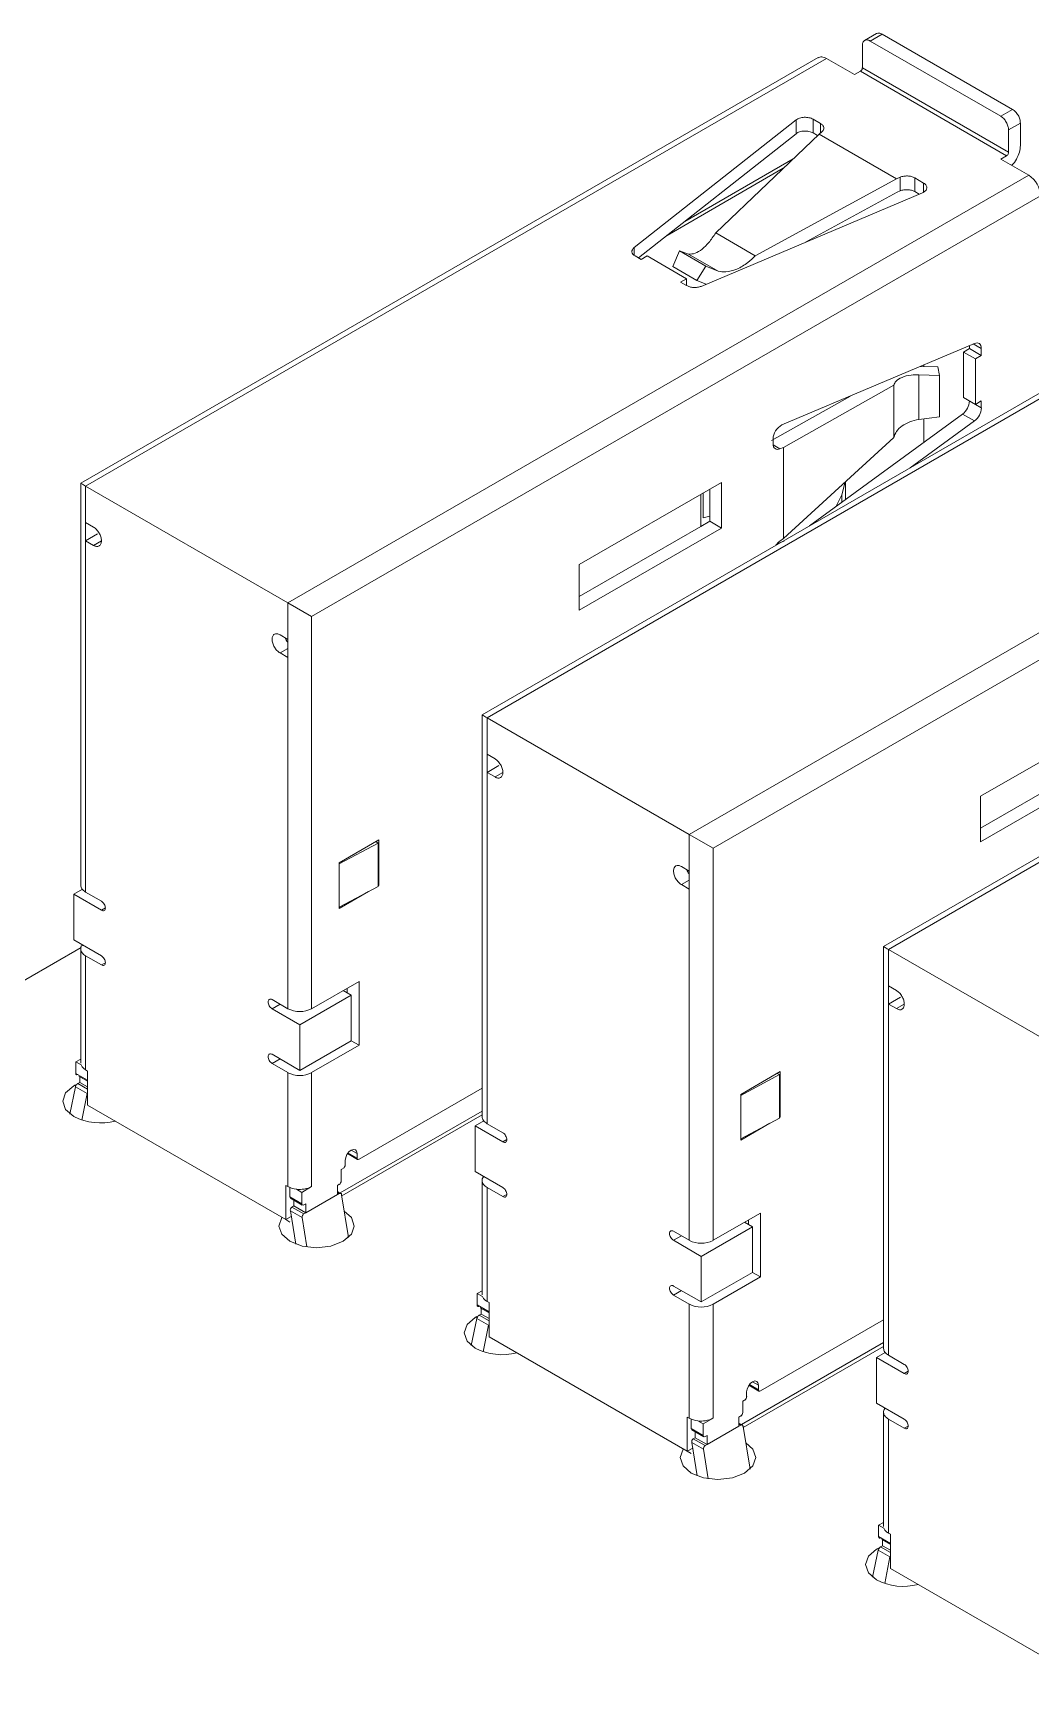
# Model space of a CAD drawing. Header units: inches. Extents: x 0.3 to 21.8, y 0.2 to 16.9.
# Drawn here: x 18.209 to 18.912, y 13.272 to 14.435 of the extents above; entities that cross this region are included whole.
import ezdxf

# ---------------------------------------------------------------- set-up
doc = ezdxf.new("R2010")
doc.units = ezdxf.units.IN
doc.header["$MEASUREMENT"] = 0

msp = doc.modelspace()

# ---------------------------------------------------------------- linework, layer by layer
at = {"color": 7, "linetype": 'Continuous', "lineweight": 0}
for p, q in [((18.803, 14.435), (18.7945, 14.4301)), ((18.8069, 14.4346), (18.7985, 14.4297)), ((18.8069, 14.4346), (18.8987, 14.3815)), ((18.793, 14.4265), (18.793, 14.4108)), ((18.8904, 14.3767), (18.7985, 14.4297)), ((18.7618, 14.418), (18.2422, 14.118)), ((18.7676, 14.4174), (18.2456, 14.116)), ((18.7874, 14.406), (18.7676, 14.4174)), ((18.793, 14.4108), (18.896, 14.3513)), ((18.7916, 14.4084), (18.7874, 14.406)), ((18.8946, 14.3489), (18.7916, 14.4084)), ((18.7582, 14.3746), (18.7635, 14.3715)), ((18.7582, 14.365), (18.7582, 14.3746)), ((18.8904, 14.3767), (18.8987, 14.3815)), ((18.6321, 14.2841), (18.7462, 14.3741)), ((18.6352, 14.2769), (18.7462, 14.3644)), ((18.7624, 14.3641), (18.6896, 14.2945)), ((18.7462, 14.3644), (18.7462, 14.3741)), ((18.7582, 14.365), (18.7613, 14.3631)), ((18.7643, 14.3656), (18.7624, 14.3641)), ((18.7624, 14.3641), (18.817, 14.3326)), ((18.7635, 14.365), (18.7635, 14.3715)), ((18.9043, 14.3719), (18.896, 14.3671)), ((18.896, 14.3513), (18.896, 14.3671)), ((18.9043, 14.3719), (18.9043, 14.3561)), ((18.7371, 14.34), (18.6553, 14.2927)), ((18.7442, 14.3467), (18.6679, 14.3026)), ((18.8904, 14.3465), (18.8946, 14.3489)), ((18.8904, 14.3465), (18.9102, 14.3351)), ((18.9102, 14.3351), (18.3882, 14.0337)), ((18.7175, 14.2784), (18.817, 14.3326)), ((18.817, 14.3326), (18.8195, 14.3337)), ((18.8195, 14.3337), (18.8195, 14.3241)), ((18.8298, 14.3333), (18.8361, 14.3296)), ((18.8298, 14.3236), (18.8298, 14.3333)), ((18.8361, 14.3232), (18.8361, 14.3296)), ((18.9185, 14.3206), (18.4049, 14.0241)), ((18.8352, 14.3227), (18.6793, 14.2568)), ((18.8175, 14.3232), (18.7528, 14.2879)), ((18.8195, 14.3241), (18.8175, 14.3232)), ((18.8298, 14.3236), (18.833, 14.3218)), ((18.6896, 14.2945), (18.7175, 14.2784)), ((18.6321, 14.2788), (18.6321, 14.2841)), ((18.664, 14.2818), (18.6595, 14.2708)), ((18.664, 14.2818), (18.6826, 14.271)), ((18.6705, 14.2794), (18.664, 14.2818)), ((18.6371, 14.2758), (18.6329, 14.2782)), ((18.6412, 14.2782), (18.6371, 14.2758)), ((18.6691, 14.2621), (18.6412, 14.2782)), ((18.6595, 14.2708), (18.6764, 14.261)), ((18.6914, 14.2674), (18.6705, 14.2794)), ((18.6764, 14.261), (18.6826, 14.271)), ((18.6826, 14.271), (18.6914, 14.2674)), ((18.6649, 14.2597), (18.6691, 14.2621)), ((18.6691, 14.2573), (18.6649, 14.2597)), ((18.6691, 14.2573), (18.6691, 14.2621)), ((18.6828, 14.2583), (18.6764, 14.261)), ((19.0446, 14.2547), (18.5251, 13.9548)), ((19.0505, 14.2541), (18.5285, 13.9527)), ((18.7363, 14.1591), (18.8719, 14.2165)), ((18.8642, 14.2105), (18.8684, 14.2129)), ((18.8684, 14.2129), (18.8684, 14.215)), ((18.8684, 14.2129), (18.8767, 14.2081)), ((18.8711, 14.2162), (18.8767, 14.2129)), ((18.8767, 14.2129), (18.8767, 14.2081)), ((18.8338, 14.2004), (18.8462, 14.2)), ((18.8362, 14.2003), (18.8362, 14.2014)), ((18.8462, 14.2), (18.8472, 14.194)), ((18.8642, 14.2105), (18.8726, 14.2057)), ((18.8642, 14.1784), (18.8642, 14.2105)), ((18.8767, 14.2081), (18.8726, 14.2057)), ((18.8726, 14.2057), (18.8726, 14.1735)), ((18.8472, 14.194), (18.8328, 14.1945)), ((18.8328, 14.1945), (18.8328, 14.163)), ((18.8472, 14.1649), (18.8472, 14.194)), ((18.7288, 14.1482), (18.7845, 14.1795)), ((18.8152, 14.1872), (18.7373, 14.1433)), ((18.8152, 14.1503), (18.8152, 14.1872)), ((18.8642, 14.1784), (18.8726, 14.1735)), ((19.193, 14.1718), (18.671, 13.8705)), ((18.7558, 14.088), (18.8636, 14.1668)), ((18.8636, 14.1668), (18.8719, 14.162)), ((18.8726, 14.1735), (18.8767, 14.176)), ((18.8726, 14.1735), (18.8767, 14.1711)), ((18.8767, 14.176), (18.8767, 14.1711)), ((19.2013, 14.1573), (18.6877, 13.8608)), ((18.8719, 14.162), (18.8267, 14.1289)), ((18.8328, 14.163), (18.8472, 14.1649)), ((18.8362, 14.1468), (18.8362, 14.1634)), ((18.73, 14.1459), (18.73, 14.1491)), ((18.7349, 14.1423), (18.7301, 14.1451)), ((18.7373, 14.1433), (18.7349, 14.1423)), ((18.7373, 14.079), (18.8152, 14.1503)), ((18.7373, 14.079), (18.7373, 14.1433)), ((18.7784, 14.1099), (18.7809, 14.1189)), ((18.781, 14.119), (18.781, 14.1064)), ((18.2422, 14.118), (18.2422, 13.8347)), ((18.2456, 14.116), (18.2456, 14.0903)), ((18.3882, 14.0337), (18.2456, 14.116)), ((18.5935, 14.0607), (18.6937, 14.1185)), ((18.6792, 14.1102), (18.6792, 14.0876)), ((18.6808, 14.0937), (18.6808, 14.1111)), ((18.6854, 14.1137), (18.6854, 14.0912)), ((18.6937, 14.1185), (18.6937, 14.0864)), ((18.7742, 14.1014), (18.7784, 14.1099)), ((18.7784, 14.1045), (18.7784, 14.1099)), ((18.2456, 14.0903), (18.2512, 14.0871)), ((18.2456, 14.0775), (18.2456, 14.0903)), ((18.5935, 14.0381), (18.6792, 14.0876)), ((18.6937, 14.0864), (18.5935, 14.0285)), ((18.6854, 14.0912), (18.6792, 14.0876)), ((18.6808, 14.0937), (18.6854, 14.0949)), ((18.6854, 14.0912), (18.6937, 14.0864)), ((19.3275, 14.0914), (18.8079, 13.7915)), ((19.3333, 14.0908), (18.8113, 13.7895)), ((18.2456, 14.0775), (18.254, 14.0823)), ((18.2456, 14.0775), (18.2456, 13.8299)), ((18.2512, 14.0742), (18.2456, 14.0775)), ((18.2568, 14.0775), (18.2512, 14.0742)), ((18.7331, 14.0756), (18.7339, 14.0758)), ((18.7339, 14.0758), (18.7379, 14.0773)), ((18.7339, 14.0758), (18.7339, 14.0754)), ((18.7349, 14.0773), (18.7373, 14.079)), ((18.5935, 14.0285), (18.5935, 14.0607)), ((18.3882, 14.0337), (18.3882, 14.008)), ((18.4049, 14.0241), (18.3882, 14.0337)), ((18.4049, 14.0241), (18.4049, 13.7476)), ((18.3826, 14.0112), (18.3882, 14.008)), ((18.3882, 14.008), (18.3882, 13.9952)), ((18.3826, 13.9984), (18.3882, 14.0016)), ((18.3882, 13.9952), (18.3826, 13.9984)), ((18.3882, 13.9952), (18.3882, 13.7476)), ((18.525, 13.9547), (18.525, 13.6714)), ((18.5285, 13.9527), (18.5285, 13.927)), ((18.671, 13.8705), (18.5285, 13.9527)), ((18.8763, 13.8974), (18.9765, 13.9552)), ((18.5285, 13.927), (18.5341, 13.9238)), ((18.5285, 13.9142), (18.5285, 13.927)), ((18.8763, 13.8749), (18.9621, 13.9244)), ((18.9765, 13.9231), (18.8763, 13.8652)), ((18.5285, 13.9142), (18.5368, 13.919)), ((18.5285, 13.9142), (18.5285, 13.6666)), ((18.5341, 13.911), (18.5285, 13.9142)), ((18.5396, 13.9142), (18.5341, 13.911)), ((18.8763, 13.8652), (18.8763, 13.8974)), ((18.4244, 13.8505), (18.4522, 13.8666)), ((18.4517, 13.8644), (18.4244, 13.8497)), ((18.4517, 13.8644), (18.4501, 13.8654)), ((18.4517, 13.8339), (18.4517, 13.8644)), ((18.4522, 13.8666), (18.4522, 13.8344)), ((18.671, 13.8705), (18.671, 13.8447)), ((18.6877, 13.8608), (18.671, 13.8705)), ((18.6877, 13.8608), (18.6877, 13.5844)), ((18.4244, 13.8497), (18.4244, 13.8505)), ((18.4244, 13.8192), (18.4244, 13.8497)), ((18.6654, 13.848), (18.671, 13.8447)), ((18.671, 13.8447), (18.671, 13.8319)), ((18.2434, 13.8318), (18.2373, 13.8283)), ((18.2373, 13.8283), (18.2373, 13.7962)), ((18.2568, 13.8171), (18.2373, 13.8283)), ((18.2456, 13.8299), (18.2568, 13.8235)), ((18.4244, 13.8192), (18.4517, 13.8339)), ((18.445, 13.8303), (18.4244, 13.8184)), ((18.4517, 13.8347), (18.4522, 13.8344)), ((18.4522, 13.8344), (18.4517, 13.8342)), ((18.6654, 13.8351), (18.671, 13.8383)), ((18.671, 13.8319), (18.6654, 13.8351)), ((18.671, 13.8319), (18.671, 13.5844)), ((18.2596, 13.8187), (18.2568, 13.8171)), ((18.4244, 13.8184), (18.4244, 13.8192)), ((18.2373, 13.7962), (18.2568, 13.7849)), ((18.2426, 13.7908), (18.025, 13.6652)), ((18.2422, 13.7898), (18.2422, 13.7093)), ((18.2456, 13.7849), (18.2456, 13.7045)), ((18.2568, 13.7785), (18.2456, 13.7849)), ((18.8079, 13.7914), (18.8079, 13.5081)), ((18.8113, 13.7895), (18.8113, 13.7637)), ((18.9539, 13.7072), (18.8113, 13.7895)), ((18.2596, 13.7801), (18.2568, 13.7785)), ((18.4049, 13.7476), (18.4383, 13.7669)), ((18.4271, 13.7605), (18.4327, 13.7573)), ((18.4299, 13.7621), (18.4299, 13.7589)), ((18.4383, 13.7669), (18.4383, 13.7219)), ((18.8113, 13.7637), (18.8169, 13.7605)), ((18.8113, 13.7509), (18.8113, 13.7637)), ((18.377, 13.7541), (18.3882, 13.7476)), ((18.3826, 13.7508), (18.377, 13.7476)), ((18.3965, 13.7364), (18.377, 13.7476)), ((18.4327, 13.7573), (18.3965, 13.7364)), ((18.4327, 13.7251), (18.4327, 13.7573)), ((18.8113, 13.7509), (18.8197, 13.7557)), ((18.8113, 13.7509), (18.8113, 13.5034)), ((18.8169, 13.7477), (18.8113, 13.7509)), ((18.8225, 13.7509), (18.8169, 13.7477)), ((18.3965, 13.7042), (18.3965, 13.7364)), ((18.3965, 13.7042), (18.4327, 13.7251)), ((18.4327, 13.7251), (18.4383, 13.7219)), ((18.2422, 13.7122), (18.2387, 13.7102)), ((18.377, 13.7155), (18.3965, 13.7042)), ((18.377, 13.7091), (18.3826, 13.7123)), ((18.4383, 13.7219), (18.4049, 13.7026)), ((18.2387, 13.7102), (18.2424, 13.708)), ((18.2387, 13.7021), (18.2387, 13.7102)), ((18.247, 13.6973), (18.2387, 13.7021)), ((18.2409, 13.7002), (18.247, 13.6966)), ((18.2415, 13.6999), (18.2415, 13.6957)), ((18.2456, 13.7045), (18.247, 13.7037)), ((18.247, 13.6796), (18.247, 13.7037)), ((18.3882, 13.7026), (18.377, 13.7091)), ((18.3882, 13.7026), (18.3882, 13.6223)), ((18.4049, 13.7026), (18.4049, 13.6223)), ((18.7072, 13.6872), (18.735, 13.7033)), ((18.7346, 13.7012), (18.7072, 13.6864)), ((18.7346, 13.7012), (18.733, 13.7021)), ((18.7346, 13.6706), (18.7346, 13.7012)), ((18.735, 13.7033), (18.735, 13.6711)), ((18.2346, 13.6734), (18.2384, 13.6927)), ((18.2384, 13.6927), (18.2467, 13.6878)), ((18.2401, 13.6949), (18.2415, 13.6957)), ((18.247, 13.6909), (18.2401, 13.6949)), ((18.247, 13.6925), (18.2415, 13.6957)), ((18.4383, 13.6415), (18.525, 13.6916)), ((18.2467, 13.6878), (18.243, 13.6691)), ((18.247, 13.6796), (18.3868, 13.599)), ((18.7072, 13.6864), (18.7072, 13.6872)), ((18.7072, 13.6559), (18.7072, 13.6864)), ((18.4249, 13.6178), (18.525, 13.6755)), ((18.4262, 13.6158), (18.525, 13.6729)), ((18.5263, 13.6686), (18.5201, 13.665)), ((18.5201, 13.665), (18.5201, 13.6329)), ((18.5396, 13.6538), (18.5201, 13.665)), ((18.5285, 13.6666), (18.5396, 13.6602)), ((18.7072, 13.6559), (18.7346, 13.6706)), ((18.7278, 13.667), (18.7072, 13.6551)), ((18.7346, 13.6714), (18.735, 13.6711)), ((18.735, 13.6711), (18.7346, 13.6709)), ((18.5424, 13.6554), (18.5396, 13.6538)), ((18.7072, 13.6551), (18.7072, 13.6559)), ((18.4302, 13.6455), (18.4373, 13.6414)), ((18.4369, 13.6424), (18.4305, 13.646)), ((18.4327, 13.648), (18.4369, 13.6456)), ((18.4369, 13.6456), (18.4369, 13.6424)), ((18.4258, 13.6343), (18.4271, 13.6351)), ((18.4258, 13.6263), (18.4258, 13.6343)), ((18.4285, 13.6375), (18.4285, 13.6407)), ((18.5201, 13.6329), (18.5396, 13.6216)), ((18.3868, 13.6231), (18.3882, 13.6223)), ((18.3868, 13.6231), (18.3868, 13.599)), ((18.3896, 13.615), (18.3896, 13.6216)), ((18.3942, 13.6204), (18.3979, 13.6182)), ((18.4049, 13.6223), (18.3979, 13.6182)), ((18.423, 13.6231), (18.4244, 13.6239)), ((18.423, 13.6166), (18.423, 13.6231)), ((18.4257, 13.6173), (18.423, 13.6189)), ((18.525, 13.6265), (18.525, 13.546)), ((18.5285, 13.6216), (18.5285, 13.5413)), ((18.5396, 13.6152), (18.5285, 13.6216)), ((18.3979, 13.6102), (18.3896, 13.615)), ((18.39, 13.6141), (18.3983, 13.6093)), ((18.391, 13.6078), (18.3924, 13.6086)), ((18.3993, 13.603), (18.391, 13.6078)), ((18.3924, 13.6086), (18.3924, 13.6128)), ((18.4007, 13.6038), (18.3924, 13.6086)), ((18.3979, 13.6182), (18.3979, 13.6102)), ((18.3993, 13.6094), (18.4007, 13.6102)), ((18.423, 13.6166), (18.4007, 13.6038)), ((18.4007, 13.6102), (18.4007, 13.6038)), ((18.423, 13.6182), (18.4244, 13.6174)), ((18.4244, 13.6174), (18.423, 13.6166)), ((18.4309, 13.5864), (18.426, 13.6165)), ((18.5424, 13.6168), (18.5396, 13.6152)), ((18.3868, 13.599), (18.3905, 13.6011)), ((18.3868, 13.599), (18.3896, 13.5973)), ((18.3937, 13.5817), (18.3899, 13.6052)), ((18.3899, 13.6052), (18.3982, 13.6004)), ((18.3982, 13.6004), (18.4016, 13.5797)), ((18.4007, 13.6038), (18.3993, 13.603)), ((18.6877, 13.5844), (18.7211, 13.6036)), ((18.71, 13.5972), (18.7156, 13.594)), ((18.7128, 13.5988), (18.7128, 13.5956)), ((18.7211, 13.6036), (18.7211, 13.5586)), ((18.6599, 13.5908), (18.671, 13.5844)), ((18.6654, 13.5876), (18.6599, 13.5844)), ((18.6794, 13.5731), (18.6599, 13.5844)), ((18.7156, 13.594), (18.6794, 13.5731)), ((18.7156, 13.5618), (18.7156, 13.594)), ((18.6794, 13.541), (18.6794, 13.5731)), ((18.6794, 13.541), (18.7156, 13.5618)), ((18.7156, 13.5618), (18.7211, 13.5586)), ((18.525, 13.5489), (18.5215, 13.5469)), ((18.6599, 13.5522), (18.6794, 13.541)), ((18.6599, 13.5458), (18.6654, 13.549)), ((18.7211, 13.5586), (18.6877, 13.5393)), ((18.5215, 13.5469), (18.5253, 13.5447)), ((18.5215, 13.5389), (18.5215, 13.5469)), ((18.5299, 13.534), (18.5215, 13.5389)), ((18.5285, 13.5413), (18.5299, 13.5405)), ((18.5299, 13.5163), (18.5299, 13.5405)), ((18.671, 13.5393), (18.6599, 13.5458)), ((18.671, 13.5393), (18.671, 13.459)), ((18.6877, 13.5393), (18.6877, 13.459)), ((18.5174, 13.5102), (18.5212, 13.5294)), ((18.5212, 13.5294), (18.5296, 13.5246)), ((18.5229, 13.5316), (18.5243, 13.5324)), ((18.5299, 13.5276), (18.5229, 13.5316)), ((18.5237, 13.5369), (18.5299, 13.5334)), ((18.5243, 13.5366), (18.5243, 13.5324)), ((18.5299, 13.5292), (18.5243, 13.5324)), ((18.7211, 13.4783), (18.8079, 13.5283)), ((18.5296, 13.5246), (18.5258, 13.5058)), ((18.5299, 13.5163), (18.6696, 13.4357)), ((18.7078, 13.4545), (18.8079, 13.5123)), ((18.709, 13.4525), (18.8079, 13.5096)), ((18.8091, 13.5053), (18.803, 13.5017)), ((18.8113, 13.5034), (18.8225, 13.4969)), ((18.803, 13.5017), (18.803, 13.4696)), ((18.8225, 13.4905), (18.803, 13.5017)), ((18.8252, 13.4921), (18.8225, 13.4905)), ((18.713, 13.4823), (18.7201, 13.4782)), ((18.7197, 13.4791), (18.7134, 13.4827)), ((18.7156, 13.4847), (18.7197, 13.4823)), ((18.7197, 13.4823), (18.7197, 13.4791)), ((18.7086, 13.471), (18.71, 13.4718)), ((18.7086, 13.463), (18.7086, 13.471)), ((18.7114, 13.4742), (18.7114, 13.4775)), ((18.803, 13.4696), (18.8225, 13.4584)), ((18.6696, 13.4598), (18.671, 13.459)), ((18.6696, 13.4598), (18.6696, 13.4357)), ((18.6724, 13.4517), (18.6724, 13.4583)), ((18.677, 13.4571), (18.6808, 13.455)), ((18.6877, 13.459), (18.6808, 13.455)), ((18.7058, 13.4598), (18.7072, 13.4606)), ((18.7058, 13.4534), (18.7058, 13.4598)), ((18.8079, 13.4632), (18.8079, 13.3828)), ((18.8113, 13.4584), (18.8113, 13.378)), ((18.8225, 13.4519), (18.8113, 13.4584)), ((18.6808, 13.4469), (18.6724, 13.4517)), ((18.6728, 13.4508), (18.6812, 13.446)), ((18.6738, 13.4445), (18.6752, 13.4453)), ((18.6822, 13.4397), (18.6738, 13.4445)), ((18.6752, 13.4453), (18.6752, 13.4495)), ((18.6835, 13.4405), (18.6752, 13.4453)), ((18.6808, 13.455), (18.6808, 13.4469)), ((18.6822, 13.4461), (18.6835, 13.4469)), ((18.7058, 13.4534), (18.6835, 13.4405)), ((18.6835, 13.4469), (18.6835, 13.4405)), ((18.7085, 13.4541), (18.7058, 13.4556)), ((18.7058, 13.455), (18.7072, 13.4542)), ((18.7072, 13.4542), (18.7058, 13.4534)), ((18.7138, 13.4232), (18.7089, 13.4532)), ((18.8252, 13.4535), (18.8225, 13.4519)), ((18.6696, 13.4357), (18.6734, 13.4378)), ((18.6696, 13.4357), (18.6724, 13.4341)), ((18.6765, 13.4185), (18.6727, 13.4419)), ((18.6727, 13.4419), (18.681, 13.4371)), ((18.681, 13.4371), (18.6844, 13.4164)), ((18.6835, 13.4405), (18.6822, 13.4397)), ((18.8079, 13.3856), (18.8044, 13.3836)), ((18.8044, 13.3836), (18.8081, 13.3815)), ((18.8044, 13.3756), (18.8044, 13.3836)), ((18.8127, 13.3707), (18.8044, 13.3756)), ((18.8113, 13.378), (18.8127, 13.3772)), ((18.8127, 13.3531), (18.8127, 13.3772)), ((18.8002, 13.3469), (18.8041, 13.3661)), ((18.8041, 13.3661), (18.8124, 13.3613)), ((18.8058, 13.3683), (18.8071, 13.3691)), ((18.8127, 13.3643), (18.8058, 13.3683)), ((18.8066, 13.3736), (18.8127, 13.3701)), ((18.8071, 13.3733), (18.8071, 13.3691)), ((18.8127, 13.3659), (18.8071, 13.3691)), ((18.8124, 13.3613), (18.8087, 13.3425)), ((18.8127, 13.3531), (18.9525, 13.2724))]:
    msp.add_line(p, q, dxfattribs=at)
at = {"color": 7, "linetype": 'Continuous', "lineweight": 0, "flags": 128}
for points in [[(18.8719, 14.2165), (18.8729, 14.2168), (18.8738, 14.2169), (18.8746, 14.2167), (18.8754, 14.2164), (18.876, 14.2158), (18.8764, 14.215), (18.8767, 14.214), (18.8767, 14.2129)], [(18.7349, 14.1423), (18.7339, 14.142), (18.733, 14.1419), (18.7321, 14.1421), (18.7314, 14.1424), (18.7308, 14.143), (18.7304, 14.1438), (18.7301, 14.1448), (18.73, 14.1459)], [(18.2386, 13.694), (18.2373, 13.6933), (18.2315, 13.6883), (18.2295, 13.6824), (18.2315, 13.6766), (18.2373, 13.6716)], [(18.4285, 13.6407), (18.4289, 13.6428), (18.4298, 13.6449), (18.4311, 13.6467), (18.4327, 13.648), (18.4343, 13.6485), (18.4357, 13.6483), (18.4366, 13.6472), (18.4369, 13.6456)], [(18.3839, 13.6006), (18.3838, 13.6004), (18.3818, 13.5945), (18.3838, 13.5887), (18.3896, 13.5837)], [(18.3896, 13.5837), (18.3982, 13.5804), (18.4084, 13.5792), (18.4185, 13.5804), (18.4271, 13.5837), (18.4329, 13.5887), (18.4349, 13.5945), (18.4329, 13.6004), (18.4279, 13.6049)], [(18.5214, 13.5307), (18.5201, 13.53), (18.5144, 13.525), (18.5123, 13.5192), (18.5144, 13.5133), (18.5201, 13.5083)], [(18.7114, 13.4775), (18.7117, 13.4795), (18.7126, 13.4816), (18.714, 13.4834), (18.7156, 13.4847), (18.7172, 13.4853), (18.7185, 13.485), (18.7194, 13.4839), (18.7197, 13.4823)], [(18.6668, 13.4373), (18.6666, 13.4371), (18.6646, 13.4313), (18.6666, 13.4254), (18.6724, 13.4204)], [(18.6724, 13.4204), (18.681, 13.4171), (18.6912, 13.4159), (18.7014, 13.4171), (18.71, 13.4204), (18.7158, 13.4254), (18.7178, 13.4313), (18.7158, 13.4371), (18.7108, 13.4416)], [(18.8043, 13.3674), (18.803, 13.3667), (18.7972, 13.3618), (18.7952, 13.3559), (18.7972, 13.35), (18.803, 13.345)]]:
    msp.add_lwpolyline(points, dxfattribs=at)
at = {"color": 7, "linetype": 'Continuous', "lineweight": 0}
for centre, radius, start, end in [((18.9004, 14.3198), 0.0182, 2.6054, 57.3945), ((18.8561, 14.1766), 0.0123, 307.261, 357.1329), ((18.8645, 14.1717), 0.0123, 307.261, 357.1329), ((18.7418, 14.1487), 0.0118, 117.7165, 177.8896), ((18.742, 14.0678), 0.0119, 127.205, 146.9097), ((18.3965, 13.7638), 0.0182, 242.6097, 297.3903), ((18.3965, 13.7187), 0.0182, 242.6097, 297.3903), ((18.2563, 13.709), 0.0419, 243.0943, 284.2552), ((18.4377, 13.6422), 0.00086, 170.7844, 309.2025), ((18.4255, 13.6377), 0.00303, 302.6056, 357.3952), ((18.3958, 13.6361), 0.0158, 241.3147, 264.2572), ((18.3966, 13.6382), 0.0179, 262.2555, 297.4925), ((18.4227, 13.6264), 0.00303, 302.6055, 357.3953), ((18.3906, 13.6149), 0.00099, 174.3808, 234.3054), ((18.3988, 13.6101), 0.00086, 170.7888, 309.2019), ((18.6794, 13.6005), 0.0182, 242.6097, 297.3902), ((18.6794, 13.5555), 0.0182, 242.6097, 297.3902), ((18.5391, 13.5457), 0.0419, 243.0931, 284.2565), ((18.7206, 13.4789), 0.00086, 170.7844, 309.2025), ((18.7084, 13.4744), 0.00303, 302.6056, 357.3952), ((18.6786, 13.4729), 0.0158, 241.3147, 264.2573), ((18.6794, 13.4749), 0.0179, 262.2557, 297.4922), ((18.7056, 13.4631), 0.00303, 302.6055, 357.3953), ((18.6734, 13.4517), 0.00099, 174.3808, 234.3054), ((18.6816, 13.4468), 0.00086, 170.7888, 309.2019), ((18.8219, 13.3824), 0.0419, 243.0931, 284.2565)]:
    msp.add_arc(centre, radius, start, end, dxfattribs=at)
for points, knots in [([(18.8069, 14.4346), (18.8061, 14.4349), (18.8047, 14.4356), (18.8035, 14.4352), (18.8029, 14.435)], [0, 0, 0, 0, 0.500052, 1, 1, 1, 1]), ([(18.793, 14.4265), (18.793, 14.4273), (18.7932, 14.4289), (18.7945, 14.4303), (18.7963, 14.4307), (18.7978, 14.4301), (18.7985, 14.4297)], [0, 0, 0, 0, 0.250004, 0.500001, 0.75, 1, 1, 1, 1]), ([(18.7676, 14.4174), (18.7665, 14.4179), (18.7643, 14.4189), (18.7626, 14.4183), (18.7617, 14.4179)], [0, 0, 0, 0, 0.500051, 1, 1, 1, 1]), ([(18.793, 14.4108), (18.7929, 14.4106), (18.7929, 14.4101), (18.7926, 14.4094), (18.7921, 14.4088), (18.7917, 14.4085), (18.7916, 14.4084)], [0, 0, 0, 0, 0.249998, 0.500014, 0.750007, 1, 1, 1, 1]), ([(18.7462, 14.3741), (18.7466, 14.3743), (18.7473, 14.3748), (18.7487, 14.3754), (18.7503, 14.3758), (18.752, 14.376), (18.7537, 14.3759), (18.7553, 14.3757), (18.7569, 14.3753), (18.7577, 14.3748), (18.7582, 14.3746)], [0, 0, 0, 0, 0.125004, 0.249998, 0.375003, 0.500007, 0.625, 0.750001, 0.875002, 1, 1, 1, 1]), ([(18.8904, 14.3767), (18.8911, 14.3762), (18.8926, 14.3752), (18.8944, 14.3726), (18.8957, 14.3697), (18.8959, 14.368), (18.896, 14.3671)], [0, 0, 0, 0, 0.249998, 0.5, 0.749996, 1, 1, 1, 1]), ([(18.8987, 14.3815), (18.8995, 14.381), (18.9009, 14.38), (18.9028, 14.3774), (18.9041, 14.3746), (18.9042, 14.3728), (18.9043, 14.3719)], [0, 0, 0, 0, 0.249998, 0.5, 0.749996, 1, 1, 1, 1]), ([(18.7462, 14.3644), (18.7466, 14.3647), (18.7473, 14.3652), (18.7487, 14.3658), (18.7503, 14.3661), (18.752, 14.3663), (18.7537, 14.3663), (18.7553, 14.366), (18.7569, 14.3656), (18.7577, 14.3652), (18.7582, 14.365)], [0, 0, 0, 0, 0.125004, 0.249998, 0.375003, 0.500007, 0.625, 0.750001, 0.875002, 1, 1, 1, 1]), ([(18.7635, 14.3715), (18.7641, 14.3711), (18.7653, 14.3703), (18.7659, 14.3687), (18.7657, 14.367), (18.7648, 14.3661), (18.7643, 14.3656)], [0, 0, 0, 0, 0.25, 0.500004, 0.750005, 1, 1, 1, 1]), ([(18.896, 14.3513), (18.8959, 14.3511), (18.8959, 14.3506), (18.8956, 14.3499), (18.8951, 14.3493), (18.8947, 14.349), (18.8946, 14.3489)], [0, 0, 0, 0, 0.249998, 0.500014, 0.750007, 1, 1, 1, 1]), ([(18.9043, 14.3561), (18.9042, 14.3546), (18.9039, 14.3514), (18.9016, 14.3465), (18.8995, 14.3432), (18.8981, 14.3421), (18.898, 14.3421)], [0, 0, 0, 0, 0.326198, 0.652395, 0.978589, 1, 1, 1, 1]), ([(18.8195, 14.3337), (18.8204, 14.334), (18.822, 14.3345), (18.8248, 14.3347), (18.8276, 14.3343), (18.829, 14.3336), (18.8298, 14.3333)], [0, 0, 0, 0, 0.249995, 0.499996, 0.75, 1, 1, 1, 1]), ([(18.8361, 14.3296), (18.8365, 14.3294), (18.8372, 14.3289), (18.838, 14.328), (18.8384, 14.327), (18.8384, 14.326), (18.8381, 14.3251), (18.8375, 14.3242), (18.8365, 14.3234), (18.8356, 14.3229), (18.8352, 14.3227)], [0, 0, 0, 0, 0.125, 0.250001, 0.375, 0.499994, 0.624999, 0.750002, 0.874997, 1, 1, 1, 1]), ([(18.8195, 14.3241), (18.8204, 14.3244), (18.822, 14.3249), (18.8248, 14.325), (18.8276, 14.3246), (18.829, 14.324), (18.8298, 14.3236)], [0, 0, 0, 0, 0.249995, 0.499996, 0.75, 1, 1, 1, 1]), ([(18.6705, 14.2794), (18.672, 14.2795), (18.675, 14.2797), (18.68, 14.2828), (18.685, 14.2876), (18.688, 14.2921), (18.6896, 14.2945)], [0, 0, 0, 0, 0.251838, 0.499916, 0.739374, 1, 1, 1, 1]), ([(18.6329, 14.2782), (18.6323, 14.2786), (18.6311, 14.2794), (18.6304, 14.281), (18.6307, 14.2827), (18.6316, 14.2836), (18.6321, 14.2841)], [0, 0, 0, 0, 0.250003, 0.500007, 0.750005, 1, 1, 1, 1]), ([(18.6914, 14.2674), (18.6931, 14.2671), (18.6972, 14.2666), (18.7045, 14.2686), (18.7118, 14.2728), (18.7158, 14.2767), (18.7175, 14.2784)], [0, 0, 0, 0, 0.20935, 0.5, 0.79065, 1, 1, 1, 1]), ([(18.6793, 14.2568), (18.6785, 14.2566), (18.6769, 14.256), (18.674, 14.2559), (18.6712, 14.2563), (18.6698, 14.257), (18.6691, 14.2573)], [0, 0, 0, 0, 0.249995, 0.499996, 0.75, 1, 1, 1, 1]), ([(18.8328, 14.1945), (18.831, 14.1945), (18.8265, 14.1944), (18.8206, 14.1928), (18.8164, 14.1902), (18.8155, 14.1881), (18.8152, 14.1872)], [0, 0, 0, 0, 0.210922, 0.500005, 0.791321, 1, 1, 1, 1]), ([(18.8328, 14.163), (18.8306, 14.1625), (18.8262, 14.1616), (18.8207, 14.1585), (18.8166, 14.1547), (18.8156, 14.1517), (18.8152, 14.1503)], [0, 0, 0, 0, 0.2521331, 0.5000765, 0.7492965, 1, 1, 1, 1]), ([(18.2456, 14.116), (18.2451, 14.1163), (18.244, 14.117), (18.2428, 14.1176), (18.2422, 14.118), (18.2422, 14.118), (18.2423, 14.118)], [0, 0, 0, 0, 0.245088, 0.509804, 0.802779, 1, 1, 1, 1]), ([(18.2512, 14.0871), (18.2519, 14.0866), (18.2534, 14.0855), (18.2552, 14.083), (18.2565, 14.0801), (18.2569, 14.0774), (18.2565, 14.0751), (18.2552, 14.0737), (18.2534, 14.0733), (18.2519, 14.0739), (18.2512, 14.0742)], [0, 0, 0, 0, 0.125, 0.25, 0.375, 0.5, 0.625, 0.75, 0.875, 1, 1, 1, 1]), ([(18.3826, 13.9984), (18.3819, 13.9989), (18.3804, 13.9999), (18.3786, 14.0025), (18.3773, 14.0053), (18.3769, 14.0081), (18.3773, 14.0104), (18.3786, 14.0118), (18.3804, 14.0122), (18.3819, 14.0116), (18.3826, 14.0112)], [0, 0, 0, 0, 0.1250002, 0.2499999, 0.3749996, 0.5, 0.6250004, 0.7500001, 0.8749998, 1, 1, 1, 1]), ([(18.3879, 14.0062), (18.3876, 14.0066), (18.3869, 14.0073), (18.3866, 14.0082), (18.3864, 14.0087)], [0, 0, 0, 0, 0.4997565, 1, 1, 1, 1]), ([(18.5285, 13.9527), (18.5279, 13.9531), (18.5268, 13.9537), (18.5257, 13.9543), (18.5251, 13.9547), (18.5251, 13.9547), (18.5251, 13.9547)], [0, 0, 0, 0, 0.245214, 0.510067, 0.803195, 1, 1, 1, 1]), ([(18.5341, 13.9238), (18.5348, 13.9233), (18.5362, 13.9223), (18.5381, 13.9197), (18.5393, 13.9169), (18.5398, 13.9141), (18.5393, 13.9118), (18.5381, 13.9104), (18.5362, 13.91), (18.5348, 13.9106), (18.5341, 13.911)], [0, 0, 0, 0, 0.1249996, 0.25, 0.3749994, 0.5, 0.6250006, 0.75, 0.8750004, 1, 1, 1, 1]), ([(18.6654, 13.8351), (18.6647, 13.8356), (18.6633, 13.8367), (18.6614, 13.8392), (18.6602, 13.8421), (18.6597, 13.8448), (18.6602, 13.8471), (18.6614, 13.8485), (18.6633, 13.8489), (18.6647, 13.8483), (18.6654, 13.848)], [0, 0, 0, 0, 0.125, 0.25, 0.375, 0.5, 0.625, 0.75, 0.875, 1, 1, 1, 1]), ([(18.6707, 13.8429), (18.6704, 13.8433), (18.6698, 13.844), (18.6694, 13.845), (18.6693, 13.8454)], [0, 0, 0, 0, 0.499761, 1, 1, 1, 1]), ([(18.2422, 13.8347), (18.2423, 13.8338), (18.2427, 13.832), (18.2446, 13.8306), (18.2456, 13.8299)], [0, 0, 0, 0, 0.500001, 1, 1, 1, 1]), ([(18.2568, 13.8235), (18.2571, 13.8232), (18.2579, 13.8227), (18.2588, 13.8214), (18.2594, 13.82), (18.2596, 13.8186), (18.2594, 13.8175), (18.2588, 13.8168), (18.2579, 13.8166), (18.2571, 13.8169), (18.2568, 13.8171)], [0, 0, 0, 0, 0.125001, 0.250002, 0.375, 0.5, 0.625, 0.749998, 0.874999, 1, 1, 1, 1]), ([(18.2456, 13.7849), (18.2447, 13.7856), (18.2427, 13.787), (18.242, 13.7897), (18.2423, 13.7917), (18.2433, 13.7925), (18.2434, 13.7926)], [0, 0, 0, 0, 0.3195656, 0.6391319, 0.9586982, 1, 1, 1, 1]), ([(18.2568, 13.7849), (18.2571, 13.7847), (18.2579, 13.7841), (18.2588, 13.7829), (18.2594, 13.7814), (18.2596, 13.7801), (18.2594, 13.7789), (18.2588, 13.7782), (18.2579, 13.778), (18.2571, 13.7783), (18.2568, 13.7785)], [0, 0, 0, 0, 0.1250016, 0.2500015, 0.3750005, 0.4999995, 0.6249999, 0.7499977, 0.8749984, 1, 1, 1, 1]), ([(18.8113, 13.7895), (18.8108, 13.7898), (18.8096, 13.7904), (18.8085, 13.7911), (18.8079, 13.7914), (18.8079, 13.7914), (18.8079, 13.7914)], [0, 0, 0, 0, 0.245087, 0.509803, 0.802779, 1, 1, 1, 1]), ([(18.8169, 13.7605), (18.8176, 13.76), (18.8191, 13.759), (18.8209, 13.7564), (18.8222, 13.7536), (18.8226, 13.7508), (18.8222, 13.7485), (18.8209, 13.7471), (18.8191, 13.7467), (18.8176, 13.7474), (18.8169, 13.7477)], [0, 0, 0, 0, 0.1249996, 0.25, 0.3749994, 0.5, 0.6250006, 0.75, 0.8750004, 1, 1, 1, 1]), ([(18.377, 13.7476), (18.3767, 13.7479), (18.3759, 13.7484), (18.375, 13.7497), (18.3744, 13.7511), (18.3742, 13.7525), (18.3744, 13.7536), (18.375, 13.7543), (18.3759, 13.7546), (18.3767, 13.7542), (18.377, 13.7541)], [0, 0, 0, 0, 0.124999, 0.25, 0.375, 0.5, 0.625, 0.75, 0.875001, 1, 1, 1, 1]), ([(18.377, 13.7091), (18.3767, 13.7093), (18.3759, 13.7098), (18.375, 13.7111), (18.3744, 13.7125), (18.3742, 13.7139), (18.3744, 13.7151), (18.375, 13.7158), (18.3759, 13.716), (18.3767, 13.7156), (18.377, 13.7155)], [0, 0, 0, 0, 0.1249992, 0.2500003, 0.3750002, 0.5000005, 0.6249994, 0.7500005, 0.8750008, 1, 1, 1, 1]), ([(18.2387, 13.7021), (18.2387, 13.7019), (18.2387, 13.7015), (18.2391, 13.7012), (18.2395, 13.7011), (18.2399, 13.7012), (18.2401, 13.7013)], [0, 0, 0, 0, 0.250004, 0.500005, 0.749991, 1, 1, 1, 1]), ([(18.2424, 13.708), (18.2427, 13.7074), (18.2434, 13.7061), (18.2449, 13.7051), (18.2456, 13.7045)], [0, 0, 0, 0, 0.499997, 1, 1, 1, 1]), ([(18.2384, 13.6927), (18.2384, 13.6929), (18.2386, 13.6933), (18.2389, 13.6938), (18.2392, 13.6942), (18.2396, 13.6946), (18.2399, 13.6948), (18.2401, 13.6949)], [0, 0, 0, 0, 0.252098, 0.500562, 0.625598, 0.74721, 1, 1, 1, 1]), ([(18.525, 13.6715), (18.5252, 13.6706), (18.5255, 13.6688), (18.5275, 13.6673), (18.5285, 13.6666)], [0, 0, 0, 0, 0.500001, 1, 1, 1, 1]), ([(18.5396, 13.6602), (18.54, 13.66), (18.5407, 13.6594), (18.5416, 13.6582), (18.5423, 13.6567), (18.5425, 13.6553), (18.5423, 13.6542), (18.5416, 13.6535), (18.5407, 13.6533), (18.54, 13.6536), (18.5396, 13.6538)], [0, 0, 0, 0, 0.124999, 0.25, 0.374999, 0.5, 0.625001, 0.75, 0.875001, 1, 1, 1, 1]), ([(18.5285, 13.6216), (18.5275, 13.6223), (18.5256, 13.6238), (18.5248, 13.6264), (18.5251, 13.6284), (18.5261, 13.6293), (18.5263, 13.6293)], [0, 0, 0, 0, 0.319566, 0.639133, 0.958698, 1, 1, 1, 1]), ([(18.5396, 13.6216), (18.54, 13.6214), (18.5407, 13.6209), (18.5416, 13.6196), (18.5423, 13.6182), (18.5425, 13.6168), (18.5423, 13.6156), (18.5416, 13.6149), (18.5407, 13.6147), (18.54, 13.615), (18.5396, 13.6152)], [0, 0, 0, 0, 0.124999, 0.25, 0.375, 0.499999, 0.625, 0.749999, 0.875001, 1, 1, 1, 1]), ([(18.3899, 13.6052), (18.3898, 13.6055), (18.3898, 13.6059), (18.39, 13.6066), (18.3902, 13.607), (18.3905, 13.6075), (18.3908, 13.6077), (18.391, 13.6078)], [0, 0, 0, 0, 0.252098, 0.500562, 0.625598, 0.74721, 1, 1, 1, 1]), ([(18.426, 13.6165), (18.426, 13.6167), (18.4259, 13.6171), (18.4255, 13.6175), (18.4252, 13.6176), (18.4248, 13.6176), (18.4246, 13.6175), (18.4244, 13.6174)], [0, 0, 0, 0, 0.252094, 0.500559, 0.625597, 0.74721, 1, 1, 1, 1]), ([(18.3993, 13.603), (18.3991, 13.6028), (18.3988, 13.6026), (18.3984, 13.6019), (18.3982, 13.6011), (18.3982, 13.6006), (18.3982, 13.6004)], [0, 0, 0, 0, 0.2503164, 0.4983616, 0.7446707, 1, 1, 1, 1]), ([(18.6599, 13.5844), (18.6595, 13.5846), (18.6588, 13.5851), (18.6579, 13.5864), (18.6572, 13.5878), (18.657, 13.5892), (18.6572, 13.5904), (18.6579, 13.5911), (18.6588, 13.5913), (18.6595, 13.5909), (18.6599, 13.5908)], [0, 0, 0, 0, 0.125, 0.25, 0.375, 0.5, 0.625, 0.75, 0.875, 1, 1, 1, 1]), ([(18.6599, 13.5458), (18.6595, 13.546), (18.6588, 13.5466), (18.6579, 13.5478), (18.6572, 13.5493), (18.657, 13.5506), (18.6572, 13.5518), (18.6579, 13.5525), (18.6588, 13.5527), (18.6595, 13.5524), (18.6599, 13.5522)], [0, 0, 0, 0, 0.125, 0.25, 0.375, 0.500001, 0.625, 0.75, 0.875, 1, 1, 1, 1]), ([(18.5215, 13.5389), (18.5215, 13.5387), (18.5216, 13.5383), (18.5219, 13.5379), (18.5224, 13.5378), (18.5227, 13.538), (18.5229, 13.538)], [0, 0, 0, 0, 0.250004, 0.500005, 0.749991, 1, 1, 1, 1]), ([(18.5253, 13.5447), (18.5256, 13.5441), (18.5262, 13.5428), (18.5277, 13.5418), (18.5285, 13.5413)], [0, 0, 0, 0, 0.499999, 1, 1, 1, 1]), ([(18.5212, 13.5294), (18.5213, 13.5296), (18.5214, 13.53), (18.5218, 13.5305), (18.5221, 13.5309), (18.5224, 13.5313), (18.5227, 13.5315), (18.5229, 13.5316)], [0, 0, 0, 0, 0.252098, 0.500561, 0.625599, 0.747211, 1, 1, 1, 1]), ([(18.8079, 13.5082), (18.808, 13.5073), (18.8083, 13.5055), (18.8103, 13.5041), (18.8113, 13.5034)], [0, 0, 0, 0, 0.500001, 1, 1, 1, 1]), ([(18.8225, 13.4969), (18.8228, 13.4967), (18.8236, 13.4962), (18.8245, 13.4949), (18.8251, 13.4935), (18.8253, 13.4921), (18.8251, 13.4909), (18.8245, 13.4902), (18.8236, 13.49), (18.8228, 13.4903), (18.8225, 13.4905)], [0, 0, 0, 0, 0.124999, 0.25, 0.374999, 0.5, 0.625001, 0.75, 0.875001, 1, 1, 1, 1]), ([(18.8113, 13.4584), (18.8103, 13.4591), (18.8084, 13.4605), (18.8077, 13.4631), (18.808, 13.4651), (18.809, 13.466), (18.8091, 13.4661)], [0, 0, 0, 0, 0.319566, 0.639132, 0.958698, 1, 1, 1, 1]), ([(18.8225, 13.4584), (18.8228, 13.4581), (18.8236, 13.4576), (18.8245, 13.4563), (18.8251, 13.4549), (18.8253, 13.4535), (18.8251, 13.4523), (18.8245, 13.4516), (18.8236, 13.4514), (18.8228, 13.4518), (18.8225, 13.4519)], [0, 0, 0, 0, 0.124999, 0.25, 0.375, 0.499999, 0.625, 0.749999, 0.875001, 1, 1, 1, 1]), ([(18.6727, 13.4419), (18.6727, 13.4422), (18.6726, 13.4427), (18.6728, 13.4433), (18.6731, 13.4438), (18.6733, 13.4442), (18.6736, 13.4444), (18.6738, 13.4445)], [0, 0, 0, 0, 0.252098, 0.500561, 0.625599, 0.747211, 1, 1, 1, 1]), ([(18.7089, 13.4532), (18.7088, 13.4534), (18.7087, 13.4538), (18.7084, 13.4542), (18.708, 13.4543), (18.7077, 13.4544), (18.7074, 13.4542), (18.7072, 13.4542)], [0, 0, 0, 0, 0.252094, 0.500559, 0.625597, 0.74721, 1, 1, 1, 1]), ([(18.6822, 13.4397), (18.682, 13.4396), (18.6816, 13.4393), (18.6812, 13.4386), (18.681, 13.4378), (18.681, 13.4374), (18.681, 13.4371)], [0, 0, 0, 0, 0.250317, 0.498361, 0.744672, 1, 1, 1, 1]), ([(18.8044, 13.3756), (18.8044, 13.3754), (18.8044, 13.375), (18.8048, 13.3746), (18.8052, 13.3745), (18.8056, 13.3747), (18.8058, 13.3748)], [0, 0, 0, 0, 0.250004, 0.500005, 0.749991, 1, 1, 1, 1]), ([(18.8081, 13.3815), (18.8084, 13.3808), (18.809, 13.3795), (18.8106, 13.3785), (18.8113, 13.378)], [0, 0, 0, 0, 0.5, 1, 1, 1, 1]), ([(18.8041, 13.3661), (18.8041, 13.3663), (18.8043, 13.3667), (18.8046, 13.3672), (18.8049, 13.3676), (18.8053, 13.368), (18.8056, 13.3682), (18.8058, 13.3683)], [0, 0, 0, 0, 0.252098, 0.500561, 0.625599, 0.747211, 1, 1, 1, 1])]:
    msp.add_open_spline(points, degree=3, knots=knots, dxfattribs=at)

doc.saveas('drawing.dxf')
